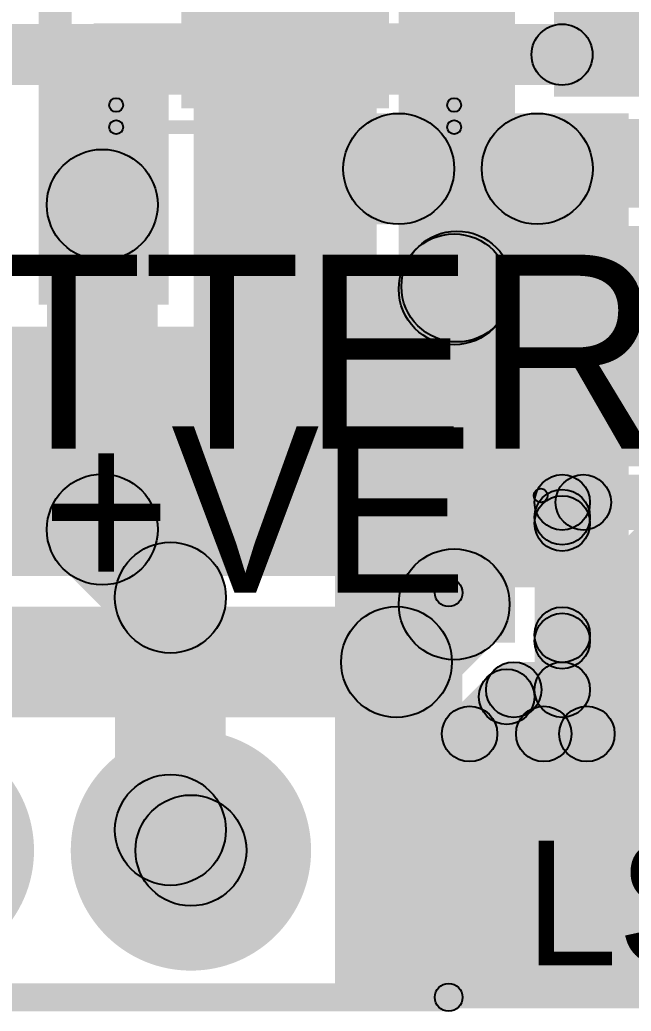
# Model space of a CAD drawing. Header units: millimetres. Extents: x 1.65 to 3.65, y 2.62 to 4.07.
# Drawn here: x 2.9002 to 3.1209, y 2.623 to 2.9808 of the extents above; entities that cross this region are included whole.
import ezdxf

# ---------------------------------------------------------------- set-up
doc = ezdxf.new("R2010")
doc.units = ezdxf.units.MM
doc.header["$MEASUREMENT"] = 0
for name, color, linetype in [('BottomLayer', 5, 'Continuous'), ('BottomPaste', 16, 'Continuous'), ('BottomSolder', 6, 'Continuous'), ('PadHoleLayer', 156, 'Continuous'), ('TopLayer', 1, 'Continuous'), ('TopOverlay', 2, 'Continuous'), ('TopPaste', 8, 'Continuous'), ('TopSolder', 216, 'Continuous'), ('ViaHoleLayer', 16, 'Continuous')]:
    doc.layers.add(name, color=color, linetype=linetype)

# ---------------------------------------------------------------- blocks, each defined once
blk = doc.blocks.new('YS_SBZ9032C03R16_1')
at = {"layer": 'TopLayer'}
blk.add_hatch(color=1, dxfattribs=at).paths.add_polyline_path([(0.09449, 0.03937), (0.22047, 0.03937), (0.22047, -0.03937), (0.09449, -0.03937)])
at = {"layer": 'TopOverlay'}
blk.add_hatch(color=2, dxfattribs=at).paths.add_polyline_path([(0.22376, 0.05644), (0.22376, 0.05144), (0.18376, 0.05144), (0.18376, 0.05644)])
h = blk.add_hatch(color=2, dxfattribs=at)
edge = h.paths.add_edge_path()
edge.add_arc((0.22376, 0.05394), 0.0025, 0, 360)
at = {"layer": 'TopPaste'}
blk.add_hatch(color=8, dxfattribs=at).paths.add_polyline_path([(0.09449, 0.03937), (0.22047, 0.03937), (0.22047, -0.03937), (0.09449, -0.03937)])
at = {"layer": 'TopSolder'}
blk.add_hatch(color=216, dxfattribs=at).paths.add_polyline_path([(0.09049, 0.04337), (0.22447, 0.04337), (0.22447, -0.04337), (0.09049, -0.04337)])
at = {"layer": 'TopOverlay'}
blk.add_circle((0.22376, 0.05394), 0.0025, dxfattribs=at)
blk = doc.blocks.new('IND_0201_B_7')
at = {"layer": 'BottomLayer'}
for points in [[(-0.01575, 0.00591), (-0.00591, 0.00591), (-0.00591, -0.00591), (-0.01575, -0.00591)], [(0.00591, 0.00591), (0.01575, 0.00591), (0.01575, -0.00591), (0.00591, -0.00591)]]:
    blk.add_hatch(color=5, dxfattribs=at).paths.add_polyline_path(points)
at = {"layer": 'BottomPaste'}
for points in [[(-0.01575, 0.00591), (-0.00591, 0.00591), (-0.00591, -0.00591), (-0.01575, -0.00591)], [(0.00591, 0.00591), (0.01575, 0.00591), (0.01575, -0.00591), (0.00591, -0.00591)]]:
    blk.add_hatch(color=16, dxfattribs=at).paths.add_polyline_path(points)
at = {"layer": 'BottomSolder'}
for points in [[(-0.01975, 0.00991), (-0.00191, 0.00991), (-0.00191, -0.00991), (-0.01975, -0.00991)], [(0.00191, 0.00991), (0.01975, 0.00991), (0.01975, -0.00991), (0.00191, -0.00991)]]:
    blk.add_hatch(color=6, dxfattribs=at).paths.add_polyline_path(points)
blk = doc.blocks.new('CAP_0603_B_45')
at = {"layer": 'BottomLayer'}
for points in [[(-0.045, -0.0175), (-0.045, 0.0175), (-0.015, 0.0175), (-0.015, -0.0175)], [(0.015, -0.0175), (0.015, 0.0175), (0.045, 0.0175), (0.045, -0.0175)]]:
    blk.add_hatch(color=5, dxfattribs=at).paths.add_polyline_path(points)
at = {"layer": 'BottomPaste'}
for points in [[(-0.045, -0.0175), (-0.045, 0.0175), (-0.015, 0.0175), (-0.015, -0.0175)], [(0.015, -0.0175), (0.015, 0.0175), (0.045, 0.0175), (0.045, -0.0175)]]:
    blk.add_hatch(color=16, dxfattribs=at).paths.add_polyline_path(points)
at = {"layer": 'BottomSolder'}
for points in [[(-0.04736, -0.01986), (-0.04736, 0.01986), (-0.01264, 0.01986), (-0.01264, -0.01986)], [(0.01264, -0.01986), (0.01264, 0.01986), (0.04736, 0.01986), (0.04736, -0.01986)]]:
    blk.add_hatch(color=6, dxfattribs=at).paths.add_polyline_path(points)
blk = doc.blocks.new('6_DFN__3_3__46')
at = {"layer": 'TopLayer'}
for points in [[(-0.03346, 0.05118), (0.03346, 0.05118), (0.03346, -0.05118), (-0.03346, -0.05118)], [(-0.06516, 0.04626), (-0.04035, 0.04626), (-0.04035, 0.02854), (-0.06516, 0.02854)], [(0.04035, 0.04626), (0.06516, 0.04626), (0.06516, 0.02854), (0.04035, 0.02854)], [(-0.06516, 0.00886), (-0.04035, 0.00886), (-0.04035, -0.00886), (-0.06516, -0.00886)], [(0.04035, 0.00886), (0.06516, 0.00886), (0.06516, -0.00886), (0.04035, -0.00886)], [(-0.06516, -0.02854), (-0.04035, -0.02854), (-0.04035, -0.04626), (-0.06516, -0.04626)], [(0.04035, -0.02854), (0.06516, -0.02854), (0.06516, -0.04626), (0.04035, -0.04626)]]:
    blk.add_hatch(color=1, dxfattribs=at).paths.add_polyline_path(points)
at = {"layer": 'TopOverlay'}
h = blk.add_hatch(color=2, dxfattribs=at)
edge = h.paths.add_edge_path()
edge.add_arc((-0.061, 0.062), 0.0025, 0, 360)
h = blk.add_hatch(color=2, dxfattribs=at)
edge = h.paths.add_edge_path()
edge.add_arc((-0.061, 0.062), 0.0025, 0, 360)
for points in [[(-0.061, 0.0595), (-0.061, 0.0645), (0.061, 0.0645), (0.061, 0.0595)], [(-0.0585, 0.054), (-0.0635, 0.054), (-0.0635, 0.062), (-0.0585, 0.062)], [(0.0635, 0.054), (0.0585, 0.054), (0.0585, 0.062), (0.0635, 0.062)], [(-0.0585, -0.062), (-0.0635, -0.062), (-0.0635, -0.054), (-0.0585, -0.054)], [(0.0635, -0.062), (0.0585, -0.062), (0.0585, -0.054), (0.0635, -0.054)], [(-0.061, -0.0645), (-0.061, -0.0595), (0.061, -0.0595), (0.061, -0.0645)]]:
    blk.add_hatch(color=2, dxfattribs=at).paths.add_polyline_path(points)
h = blk.add_hatch(color=2, dxfattribs=at)
edge = h.paths.add_edge_path()
edge.add_arc((0.061, 0.062), 0.0025, 0, 360)
h = blk.add_hatch(color=2, dxfattribs=at)
edge = h.paths.add_edge_path()
edge.add_arc((0.061, 0.062), 0.0025, 0, 360)
h = blk.add_hatch(color=2, dxfattribs=at)
edge = h.paths.add_edge_path()
edge.add_arc((-0.07347, 0.055), 0.0025, 0, 360)
h = blk.add_hatch(color=2, dxfattribs=at)
edge = h.paths.add_edge_path()
edge.add_arc((-0.06853, 0.055), 0.0025, 0, 360)
h = blk.add_hatch(color=2, dxfattribs=at)
edge = h.paths.add_edge_path()
edge.add_arc((-0.061, 0.054), 0.0025, 0, 360)
h = blk.add_hatch(color=2, dxfattribs=at)
edge = h.paths.add_edge_path()
edge.add_arc((0.061, 0.054), 0.0025, 0, 360)
h = blk.add_hatch(color=2, dxfattribs=at)
edge = h.paths.add_edge_path()
edge.add_arc((-0.061, -0.054), 0.0025, 0, 360)
h = blk.add_hatch(color=2, dxfattribs=at)
edge = h.paths.add_edge_path()
edge.add_arc((0.061, -0.054), 0.0025, 0, 360)
h = blk.add_hatch(color=2, dxfattribs=at)
edge = h.paths.add_edge_path()
edge.add_arc((-0.061, -0.062), 0.0025, 0, 360)
h = blk.add_hatch(color=2, dxfattribs=at)
edge = h.paths.add_edge_path()
edge.add_arc((-0.061, -0.062), 0.0025, 0, 360)
h = blk.add_hatch(color=2, dxfattribs=at)
edge = h.paths.add_edge_path()
edge.add_arc((0.061, -0.062), 0.0025, 0, 360)
h = blk.add_hatch(color=2, dxfattribs=at)
edge = h.paths.add_edge_path()
edge.add_arc((0.061, -0.062), 0.0025, 0, 360)
at = {"layer": 'TopPaste'}
for points in [[(-0.03346, 0.05118), (0.03346, 0.05118), (0.03346, -0.05118), (-0.03346, -0.05118)], [(-0.06516, 0.04626), (-0.04035, 0.04626), (-0.04035, 0.02854), (-0.06516, 0.02854)], [(0.04035, 0.04626), (0.06516, 0.04626), (0.06516, 0.02854), (0.04035, 0.02854)], [(-0.06516, 0.00886), (-0.04035, 0.00886), (-0.04035, -0.00886), (-0.06516, -0.00886)], [(0.04035, 0.00886), (0.06516, 0.00886), (0.06516, -0.00886), (0.04035, -0.00886)], [(-0.06516, -0.02854), (-0.04035, -0.02854), (-0.04035, -0.04626), (-0.06516, -0.04626)], [(0.04035, -0.02854), (0.06516, -0.02854), (0.06516, -0.04626), (0.04035, -0.04626)]]:
    blk.add_hatch(color=8, dxfattribs=at).paths.add_polyline_path(points)
at = {"layer": 'TopSolder'}
for points in [[(-0.03746, 0.05518), (0.03746, 0.05518), (0.03746, -0.05518), (-0.03746, -0.05518)], [(-0.06916, 0.05026), (-0.03635, 0.05026), (-0.03635, 0.02454), (-0.06916, 0.02454)], [(0.03635, 0.05026), (0.06916, 0.05026), (0.06916, 0.02454), (0.03635, 0.02454)], [(-0.06916, 0.01286), (-0.03635, 0.01286), (-0.03635, -0.01286), (-0.06916, -0.01286)], [(0.03635, 0.01286), (0.06916, 0.01286), (0.06916, -0.01286), (0.03635, -0.01286)], [(-0.06916, -0.02454), (-0.03635, -0.02454), (-0.03635, -0.05026), (-0.06916, -0.05026)], [(0.03635, -0.02454), (0.06916, -0.02454), (0.06916, -0.05026), (0.03635, -0.05026)]]:
    blk.add_hatch(color=216, dxfattribs=at).paths.add_polyline_path(points)
at = {"layer": 'TopOverlay', "const_width": 0.005}
blk.add_lwpolyline([(-0.06853, 0.055, 1), (-0.07347, 0.055, 1)], format="xyb", close=True, dxfattribs=at)
at = {"layer": 'TopOverlay'}
for centre in [(-0.061, 0.062), (-0.061, 0.062), (0.061, 0.062), (0.061, 0.062), (-0.07347, 0.055), (-0.06853, 0.055), (-0.061, 0.054), (0.061, 0.054), (-0.061, -0.054), (0.061, -0.054), (-0.061, -0.062), (-0.061, -0.062), (0.061, -0.062), (0.061, -0.062)]:
    blk.add_circle(centre, 0.0025, dxfattribs=at)
blk = doc.blocks.new('CAP_0603_B_58')
at = {"layer": 'BottomLayer'}
for points in [[(-0.045, -0.0175), (-0.045, 0.0175), (-0.015, 0.0175), (-0.015, -0.0175)], [(0.015, -0.0175), (0.015, 0.0175), (0.045, 0.0175), (0.045, -0.0175)]]:
    blk.add_hatch(color=5, dxfattribs=at).paths.add_polyline_path(points)
at = {"layer": 'BottomPaste'}
for points in [[(-0.045, -0.0175), (-0.045, 0.0175), (-0.015, 0.0175), (-0.015, -0.0175)], [(0.015, -0.0175), (0.015, 0.0175), (0.045, 0.0175), (0.045, -0.0175)]]:
    blk.add_hatch(color=16, dxfattribs=at).paths.add_polyline_path(points)
at = {"layer": 'BottomSolder'}
for points in [[(-0.04736, -0.01986), (-0.04736, 0.01986), (-0.01264, 0.01986), (-0.01264, -0.01986)], [(0.01264, -0.01986), (0.01264, 0.01986), (0.04736, 0.01986), (0.04736, -0.01986)]]:
    blk.add_hatch(color=6, dxfattribs=at).paths.add_polyline_path(points)

msp = doc.modelspace()

# ---------------------------------------------------------------- hatches: boundary and pattern name
at = {"layer": 'BottomLayer'}
for points in [[(2.71679, 2.95719), (2.71679, 2.97919), (3.09595, 2.97919), (3.09595, 2.95719)], [(2.91, 2.95), (2.91, 2.878), (2.95, 2.878), (2.95, 2.95)], [(3.015, 2.907), (3.038, 2.907), (3.038, 2.947), (3.015, 2.947)], [(3.037, 2.907), (3.037, 2.947), (3.087, 2.947), (3.087, 2.907)], [(3.07, 2.776), (3.12, 2.776), (3.12, 2.947), (3.07, 2.947)], [(2.95, 2.79682), (2.91, 2.79682), (2.91, 2.914), (2.95, 2.914)], [(2.981, 2.784), (3.022, 2.784), (3.022, 2.89), (2.981, 2.89)], [(3.014, 2.625), (3.055, 2.625), (3.055, 2.89), (3.014, 2.89)], [(2.91586, 2.78267), (2.94414, 2.81096), (2.96873, 2.78637), (2.94045, 2.75809)], [(2.97459, 2.68841), (2.93459, 2.68841), (2.93459, 2.77223), (2.97459, 2.77223)], [(3.105, 2.722), (3.172, 2.722), (3.172, 2.766), (3.105, 2.766)], [(3.049, 2.624), (3.367, 2.624), (3.367, 2.714), (3.049, 2.714)], [(2.94045, 2.67427), (2.96873, 2.70255), (2.97614, 2.69514), (2.94786, 2.66686)]]:
    msp.add_hatch(color=5, dxfattribs=at).paths.add_polyline_path(points)
h = msp.add_hatch(color=5, dxfattribs=at)
edge = h.paths.add_edge_path()
edge.add_arc((3.09595, 2.96819), 0.011, 0, 360)
h = msp.add_hatch(color=5, dxfattribs=at)
edge = h.paths.add_edge_path()
edge.add_arc((3.10795, 2.96819), 0.01181, 0, 360)
h = msp.add_hatch(color=5, dxfattribs=at)
edge = h.paths.add_edge_path()
edge.add_arc((3.037, 2.927), 0.02, 0, 360)
h = msp.add_hatch(color=5, dxfattribs=at)
edge = h.paths.add_edge_path()
edge.add_arc((3.087, 2.927), 0.02, 0, 360)
h = msp.add_hatch(color=5, dxfattribs=at)
edge = h.paths.add_edge_path()
edge.add_arc((3.099, 2.927), 0.01181, 0, 360)
h = msp.add_hatch(color=5, dxfattribs=at)
edge = h.paths.add_edge_path()
edge.add_arc((2.93, 2.914), 0.02, 0, 360)
h = msp.add_hatch(color=5, dxfattribs=at)
edge = h.paths.add_edge_path()
edge.add_arc((2.925, 2.891), 0.01181, 0, 360)
h = msp.add_hatch(color=5, dxfattribs=at)
edge = h.paths.add_edge_path()
edge.add_arc((3.017, 2.842), 0.01181, 0, 360)
h = msp.add_hatch(color=5, dxfattribs=at)
edge = h.paths.add_edge_path()
edge.add_arc((3.017, 2.811), 0.01181, 0, 360)
h = msp.add_hatch(color=5, dxfattribs=at)
edge = h.paths.add_edge_path()
edge.add_arc((2.93, 2.79682), 0.02, 0, 360)
h = msp.add_hatch(color=5, dxfattribs=at)
edge = h.paths.add_edge_path()
edge.add_arc((2.93, 2.79682), 0.02, 0, 360)
h = msp.add_hatch(color=5, dxfattribs=at)
edge = h.paths.add_edge_path()
edge.add_arc((2.95459, 2.77223), 0.02, 0, 360)
h = msp.add_hatch(color=5, dxfattribs=at)
edge = h.paths.add_edge_path()
edge.add_arc((2.95459, 2.77223), 0.02, 0, 360)
h = msp.add_hatch(color=5, dxfattribs=at)
edge = h.paths.add_edge_path()
edge.add_arc((2.862, 2.681), 0.03937, 0, 360)
h = msp.add_hatch(color=5, dxfattribs=at)
edge = h.paths.add_edge_path()
edge.add_arc((2.962, 2.681), 0.03937, 0, 360)
h = msp.add_hatch(color=5, dxfattribs=at)
edge = h.paths.add_edge_path()
edge.add_arc((2.95459, 2.68841), 0.02, 0, 360)
h = msp.add_hatch(color=5, dxfattribs=at)
edge = h.paths.add_edge_path()
edge.add_arc((2.95459, 2.68841), 0.02, 0, 360)
h = msp.add_hatch(color=5, dxfattribs=at)
edge = h.paths.add_edge_path()
edge.add_arc((2.962, 2.681), 0.02, 0, 360)
at = {"layer": 'BottomSolder'}
h = msp.add_hatch(color=6, dxfattribs=at)
edge = h.paths.add_edge_path()
edge.add_arc((2.862, 2.681), 0.04337, 0, 360)
h = msp.add_hatch(color=6, dxfattribs=at)
edge = h.paths.add_edge_path()
edge.add_arc((2.962, 2.681), 0.04337, 0, 360)
at = {"layer": 'PadHoleLayer'}
h = msp.add_hatch(color=156, dxfattribs=at)
edge = h.paths.add_edge_path()
edge.add_arc((2.962, 2.681), 0.01969, 0, 360)
at = {"layer": 'TopLayer'}
for points in [[(2.907, 2.942), (2.919, 2.942), (2.919, 3.091), (2.907, 3.091)], [(3.093, 2.953), (3.157, 2.953), (3.157, 3.052), (3.093, 3.052)], [(3.037, 2.756), (3.079, 2.756), (3.079, 3.013), (3.037, 3.013)], [(2.954, 2.977), (2.907, 2.977), (2.907, 2.878), (2.954, 2.878)], [(3.061, 2.928), (3.067, 2.928), (3.067, 2.959), (3.061, 2.959)], [(2.963, 2.79), (3.029, 2.79), (3.029, 2.958), (2.963, 2.958)], [(3.061, 2.913), (3.213, 2.913), (3.213, 2.945), (3.061, 2.945)], [(3.07114, 2.86936), (3.04286, 2.89764), (3.04386, 2.89864), (3.07214, 2.87036)], [(3.077, 2.76982), (3.037, 2.76982), (3.037, 2.8835), (3.077, 2.8835)], [(2.812, 2.78), (3.029, 2.78), (3.029, 2.87), (2.812, 2.87)], [(3.096, 2.79663), (3.096, 2.81663), (3.21701, 2.81663), (3.21701, 2.79663)], [(3.10307, 2.79194), (3.08893, 2.80609), (3.09654, 2.8137), (3.11069, 2.79956)], [(3.10307, 2.74952), (3.08893, 2.76366), (3.13897, 2.8137), (3.15311, 2.79956)], [(3.11197, 2.71599), (3.09783, 2.73013), (3.1814, 2.8137), (3.19554, 2.79956)], [(3.106, 2.739), (3.086, 2.739), (3.086, 2.80663), (3.106, 2.80663)], [(3.08893, 2.7942), (3.10307, 2.80834), (3.17769, 2.73373), (3.16354, 2.71958)], [(3.05033, 2.73486), (3.02204, 2.76314), (3.04286, 2.78396), (3.07114, 2.75567)], [(2.82186, 2.729), (2.82186, 2.769), (3.03618, 2.769), (3.03618, 2.729)], [(3.08893, 2.75177), (3.10307, 2.76591), (3.13885, 2.73013), (3.12471, 2.71599)], [(3.07851, 2.729), (3.07851, 2.749), (3.096, 2.749), (3.096, 2.729)], [(3.06964, 2.71599), (3.0555, 2.73013), (3.07144, 2.74607), (3.08558, 2.73193)], [(3.06889, 2.72938), (3.08303, 2.74352), (3.09643, 2.73013), (3.08228, 2.71599)], [(3.06257, 2.71306), (3.06257, 2.73306), (3.17329, 2.73306), (3.17329, 2.71306)]]:
    msp.add_hatch(color=1, dxfattribs=at).paths.add_polyline_path(points)
h = msp.add_hatch(color=1, dxfattribs=at)
edge = h.paths.add_edge_path()
edge.add_arc((3.10795, 2.96819), 0.01181, 0, 360)
h = msp.add_hatch(color=1, dxfattribs=at)
edge = h.paths.add_edge_path()
edge.add_arc((3.099, 2.927), 0.01181, 0, 360)
h = msp.add_hatch(color=1, dxfattribs=at)
edge = h.paths.add_edge_path()
edge.add_arc((2.925, 2.891), 0.01181, 0, 360)
h = msp.add_hatch(color=1, dxfattribs=at)
edge = h.paths.add_edge_path()
edge.add_arc((3.057, 2.8835), 0.02, 0, 360)
h = msp.add_hatch(color=1, dxfattribs=at)
edge = h.paths.add_edge_path()
edge.add_arc((3.057, 2.8835), 0.02, 0, 360)
h = msp.add_hatch(color=1, dxfattribs=at)
edge = h.paths.add_edge_path()
edge.add_arc((3.058, 2.8845), 0.02, 0, 360)
h = msp.add_hatch(color=1, dxfattribs=at)
edge = h.paths.add_edge_path()
edge.add_arc((3.017, 2.842), 0.01181, 0, 360)
h = msp.add_hatch(color=1, dxfattribs=at)
edge = h.paths.add_edge_path()
edge.add_arc((3.017, 2.811), 0.01181, 0, 360)
h = msp.add_hatch(color=1, dxfattribs=at)
edge = h.paths.add_edge_path()
edge.add_arc((3.096, 2.80663), 0.01, 0, 360)
h = msp.add_hatch(color=1, dxfattribs=at)
edge = h.paths.add_edge_path()
edge.add_arc((3.096, 2.80663), 0.01, 0, 360)
h = msp.add_hatch(color=1, dxfattribs=at)
edge = h.paths.add_edge_path()
edge.add_arc((3.10361, 2.80663), 0.01, 0, 360)
h = msp.add_hatch(color=1, dxfattribs=at)
edge = h.paths.add_edge_path()
edge.add_arc((3.096, 2.80127), 0.01, 0, 360)
h = msp.add_hatch(color=1, dxfattribs=at)
edge = h.paths.add_edge_path()
edge.add_arc((3.096, 2.79902), 0.01, 0, 360)
h = msp.add_hatch(color=1, dxfattribs=at)
edge = h.paths.add_edge_path()
edge.add_arc((3.057, 2.76982), 0.02, 0, 360)
h = msp.add_hatch(color=1, dxfattribs=at)
edge = h.paths.add_edge_path()
edge.add_arc((3.057, 2.76982), 0.02, 0, 360)
h = msp.add_hatch(color=1, dxfattribs=at)
edge = h.paths.add_edge_path()
edge.add_arc((3.03618, 2.749), 0.02, 0, 360)
h = msp.add_hatch(color=1, dxfattribs=at)
edge = h.paths.add_edge_path()
edge.add_arc((3.03618, 2.749), 0.02, 0, 360)
h = msp.add_hatch(color=1, dxfattribs=at)
edge = h.paths.add_edge_path()
edge.add_arc((3.096, 2.75884), 0.01, 0, 360)
h = msp.add_hatch(color=1, dxfattribs=at)
edge = h.paths.add_edge_path()
edge.add_arc((3.096, 2.75659), 0.01, 0, 360)
h = msp.add_hatch(color=1, dxfattribs=at)
edge = h.paths.add_edge_path()
edge.add_arc((3.07851, 2.739), 0.01, 0, 360)
h = msp.add_hatch(color=1, dxfattribs=at)
edge = h.paths.add_edge_path()
edge.add_arc((3.07851, 2.739), 0.01, 0, 360)
h = msp.add_hatch(color=1, dxfattribs=at)
edge = h.paths.add_edge_path()
edge.add_arc((3.096, 2.739), 0.01, 0, 360)
h = msp.add_hatch(color=1, dxfattribs=at)
edge = h.paths.add_edge_path()
edge.add_arc((3.096, 2.739), 0.01, 0, 360)
h = msp.add_hatch(color=1, dxfattribs=at)
edge = h.paths.add_edge_path()
edge.add_arc((3.07596, 2.73645), 0.01, 0, 360)
h = msp.add_hatch(color=1, dxfattribs=at)
edge = h.paths.add_edge_path()
edge.add_arc((3.06257, 2.72306), 0.01, 0, 360)
h = msp.add_hatch(color=1, dxfattribs=at)
edge = h.paths.add_edge_path()
edge.add_arc((3.06257, 2.72306), 0.01, 0, 360)
h = msp.add_hatch(color=1, dxfattribs=at)
edge = h.paths.add_edge_path()
edge.add_arc((3.08935, 2.72306), 0.01, 0, 360)
h = msp.add_hatch(color=1, dxfattribs=at)
edge = h.paths.add_edge_path()
edge.add_arc((3.1049, 2.72306), 0.01, 0, 360)
h = msp.add_hatch(color=1, dxfattribs=at)
edge = h.paths.add_edge_path()
edge.add_arc((2.862, 2.681), 0.03937, 0, 360)
h = msp.add_hatch(color=1, dxfattribs=at)
edge = h.paths.add_edge_path()
edge.add_arc((2.962, 2.681), 0.03937, 0, 360)
at = {"layer": 'TopOverlay'}
h = msp.add_hatch(color=2, dxfattribs=at)
edge = h.paths.add_edge_path()
edge.add_arc((3.055, 2.774), 0.005, 0, 360)
for points in [[(3.06, 2.628), (3.05, 2.628), (3.05, 2.774), (3.06, 2.774)], [(2.76785, 2.623), (2.76785, 2.633), (3.055, 2.633), (3.055, 2.623)]]:
    msp.add_hatch(color=2, dxfattribs=at).paths.add_polyline_path(points)
h = msp.add_hatch(color=2, dxfattribs=at)
edge = h.paths.add_edge_path()
edge.add_arc((3.055, 2.628), 0.005, 0, 360)
h = msp.add_hatch(color=2, dxfattribs=at)
edge = h.paths.add_edge_path()
edge.add_arc((3.055, 2.628), 0.005, 0, 360)
at = {"layer": 'TopSolder'}
h = msp.add_hatch(color=216, dxfattribs=at)
edge = h.paths.add_edge_path()
edge.add_arc((2.862, 2.681), 0.04337, 0, 360)
h = msp.add_hatch(color=216, dxfattribs=at)
edge = h.paths.add_edge_path()
edge.add_arc((2.962, 2.681), 0.04337, 0, 360)
at = {"layer": 'ViaHoleLayer'}
h = msp.add_hatch(color=16, dxfattribs=at)
edge = h.paths.add_edge_path()
edge.add_arc((3.10795, 2.96819), 0.00591, 0, 360)
h = msp.add_hatch(color=16, dxfattribs=at)
edge = h.paths.add_edge_path()
edge.add_arc((3.099, 2.927), 0.00591, 0, 360)
h = msp.add_hatch(color=16, dxfattribs=at)
edge = h.paths.add_edge_path()
edge.add_arc((2.925, 2.891), 0.00591, 0, 360)
h = msp.add_hatch(color=16, dxfattribs=at)
edge = h.paths.add_edge_path()
edge.add_arc((3.017, 2.842), 0.00591, 0, 360)
h = msp.add_hatch(color=16, dxfattribs=at)
edge = h.paths.add_edge_path()
edge.add_arc((3.017, 2.811), 0.00591, 0, 360)

# ---------------------------------------------------------------- linework, layer by layer
at = {"layer": 'BottomLayer'}
for centre, radius in [((3.09595, 2.96819), 0.011), ((3.037, 2.927), 0.02), ((3.087, 2.927), 0.02), ((2.93, 2.914), 0.02), ((2.93, 2.79682), 0.02), ((2.93, 2.79682), 0.02), ((2.95459, 2.77223), 0.02), ((2.95459, 2.77223), 0.02), ((2.95459, 2.68841), 0.02), ((2.95459, 2.68841), 0.02), ((2.962, 2.681), 0.02)]:
    msp.add_circle(centre, radius, dxfattribs=at)
at = {"layer": 'TopLayer'}
for centre, radius in [((3.057, 2.8835), 0.02), ((3.057, 2.8835), 0.02), ((3.058, 2.8845), 0.02), ((3.096, 2.80663), 0.01), ((3.096, 2.80663), 0.01), ((3.10361, 2.80663), 0.01), ((3.096, 2.80127), 0.01), ((3.096, 2.79902), 0.01), ((3.057, 2.76982), 0.02), ((3.057, 2.76982), 0.02), ((3.03618, 2.749), 0.02), ((3.03618, 2.749), 0.02), ((3.096, 2.75884), 0.01), ((3.096, 2.75659), 0.01), ((3.07851, 2.739), 0.01), ((3.07851, 2.739), 0.01), ((3.096, 2.739), 0.01), ((3.096, 2.739), 0.01), ((3.07596, 2.73645), 0.01), ((3.06257, 2.72306), 0.01), ((3.06257, 2.72306), 0.01), ((3.08935, 2.72306), 0.01), ((3.1049, 2.72306), 0.01)]:
    msp.add_circle(centre, radius, dxfattribs=at)
at = {"layer": 'TopOverlay'}
for centre in [(3.055, 2.774), (3.055, 2.628), (3.055, 2.628)]:
    msp.add_circle(centre, 0.005, dxfattribs=at)

# ---------------------------------------------------------------- block references
for name, p, rotation in [('6_DFN__3_3__46', (2.996, 3.004), 360), ('YS_SBZ9032C03R16_1', (3.312, 2.863), 180), ('CAP_0603_B_58', (2.904, 2.928), 180), ('CAP_0603_B_45', (3.037, 2.897), 270), ('IND_0201_B_7', (3.113, 2.77117), 270)]:
    msp.add_blockref(name, p, dxfattribs=dict(rotation=rotation))

# ---------------------------------------------------------------- texts
for s, height, p in [('BATTERY', 0.07, (2.76263, 2.826)), ('+VE', 0.06, (2.908, 2.774))]:
    msp.add_text(s, height=height, rotation=360, dxfattribs=at).set_placement(p)
msp.add_text('LS1', height=0.045, dxfattribs=at).set_placement((3.08252, 2.63951))

doc.saveas('drawing.dxf')
